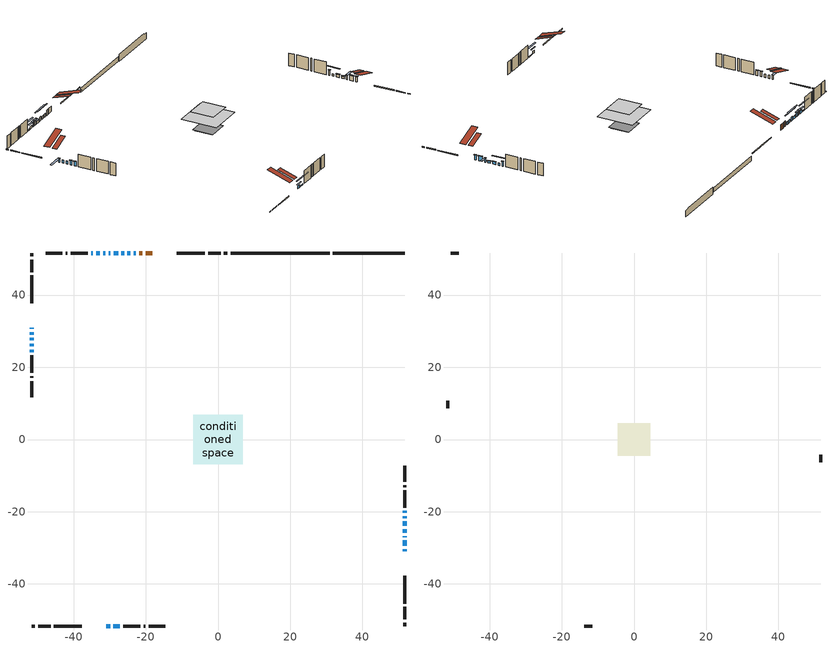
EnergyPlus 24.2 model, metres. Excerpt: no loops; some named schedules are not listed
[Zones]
conditioned space
 floor outside (Floor1 construction): -0.93,-0.93 -0.93,0.93 0.93,0.93 0.93,-0.93 z0.76
 floor outside (Floor2 construction): -0.93,-0.93 -0.93,0.93 0.93,0.93 0.93,-0.93 z0.76
 floor adiabatic (AdiabaticFloorConstruction): -6.84,-6.84 -6.84,6.84 6.84,6.84 6.84,-6.84 z3.2
 floor foundation (Slab1 construction): -3.35,-3.35 -3.35,3.35 3.35,3.35 3.35,-3.35 z-1.88
 floor foundation (Slab1 construction 1): -3.94,-3.94 -3.94,3.94 3.94,3.94 3.94,-3.94 z-1.47
 wall outside (RimJoist1 construction): 2.54,51.64 1.63,51.64 / -51.64,-51.64 -50.74,-51.64 / -51.64,51.64 -51.64,50.74 / 51.64,-51.64 51.64,-50.74 z0.76:1.06
 wall outside (RimJoist2 construction): 0.7,51.64 -2.76,51.64 / -49.81,-51.64 -46.35,-51.64 / -51.64,49.81 -51.64,46.35 / 51.64,-49.81 51.64,-46.35 z0.76:1.06
 wall outside (RimJoist3 construction): -3.69,51.64 -11.39,51.64 / -45.42,-51.64 -37.71,-51.64 / -51.64,45.42 -51.64,37.71 / 51.64,-45.42 51.64,-37.71 z0.76:1.06
 wall outside (AdiabaticWallConstruction 1): -18.19,51.64 -20.03,51.64 / -20.96,51.64 -21.78,51.64 z0.76:2.79
 wall outside (AdiabaticWallConstruction): -22.71,51.64 -23.35,51.64 / -24.27,51.64 -25.09,51.64 / -51.64,29.68 -51.64,29.04 / -51.64,28.12 -51.64,27.48 z0.76:1.98; 51.64,-30.92 51.64,-30.41 / 51.64,-29.48 51.64,-27.95 / -51.64,26.55 -51.64,25.84 / -51.64,24.91 -51.64,24.2 / 51.64,-20.29 51.64,-19.78 z0.76:2.57; 51.64,-27.03 51.64,-26.72 / -26.02,51.64 -26.73,51.64 / -29.8,51.64 -30.31,51.64 / -31.24,51.64 -31.75,51.64 / -51.64,30.92 -51.64,30.61 z0.76:2.29; -30.92,-51.64 -29.9,-51.64 / 51.64,-23.9 51.64,-22.68 / -32.68,51.64 -33.7,51.64 z0.76:1.78; 51.64,-25.79 51.64,-24.82 z0.76:1.58; -27.65,51.64 -28.88,51.64 z0.76:1.68; 51.64,-21.75 51.64,-21.21 z0.76:1.62; -28.97,-51.64 -27.19,-51.64 z0.76:1.14; -34.62,51.64 -35.11,51.64 z0.76:1.24
 wall outside (Wall1 construction): -36.04,51.64 -40.8,51.64 / -26.26,-51.64 -21.5,-51.64 / -51.64,23.27 -51.64,18.51 / 51.64,-18.85 51.64,-14.08 z0.76:5.64
 wall outside (Wall2 construction): -41.73,51.64 -42.22,51.64 / -20.57,-51.64 -20.08,-51.64 / -51.64,17.58 -51.64,17.09 / 51.64,-13.15 51.64,-12.67 z0.76:5.64
 wall outside (Wall3 construction): -43.14,51.64 -47.66,51.64 / -19.15,-51.64 -14.64,-51.64 / -51.64,16.17 -51.64,11.65 / 51.64,-11.74 51.64,-7.23 z0.76:5.64
 wall foundation (FoundationWall1 construction): 31.83,51.64,-1.88 31.83,51.64,0.76 49.66,51.64,0.76 49.66,51.64,0.42 51.64,51.64,0.42 51.64,51.64,-1.88
 wall foundation (FoundationWall2 construction): 30.9,51.64 3.47,51.64 z-1.47:0.23
 window (WindowConstruction 18): -22.71,51.64 -23.34,51.64 z0.76:1.98
 window (WindowConstruction 6): 51.64,-30.92 51.64,-30.41 z0.76:2.56
 window (WindowConstruction 7): 51.64,-29.48 51.64,-27.95 z0.76:2.56
 window (WindowConstruction 8): 51.64,-27.03 51.64,-26.72 z0.76:2.28
 window (WindowConstruction 9): -30.92,-51.64 -29.9,-51.64 z0.76:1.77
 window (WindowConstruction 10): -24.27,51.64 -25.09,51.64 z0.76:1.98
 window (WindowConstruction 11): -26.02,51.64 -26.73,51.64 z0.76:2.28
 window (WindowConstruction 12): 51.64,-25.79 51.64,-24.83 z0.76:1.57
 window (WindowConstruction 13): 51.64,-23.9 51.64,-22.68 z0.76:1.77
 window (WindowConstruction 14): -27.66,51.64 -28.87,51.64 z0.76:1.67
 window (WindowConstruction 15): -29.8,51.64 -30.31,51.64 z0.76:2.28
 window (WindowConstruction 19): 51.64,-21.75 51.64,-21.22 z0.76:1.62
 window (WindowConstruction 16): -31.24,51.64 -31.75,51.64 z0.76:2.28
 window (WindowConstruction 17): -32.68,51.64 -33.7,51.64 z0.76:1.77
 window (WindowConstruction 21): -28.97,-51.64 -27.19,-51.64 z0.76:1.14
 window (WindowConstruction 20): -34.62,51.64 -35.11,51.64 z0.76:1.24
 window (WindowConstruction): -51.64,30.92 -51.64,30.61 z0.76:2.28
 window (WindowConstruction 1): -51.64,29.68 -51.64,29.05 z0.76:1.98
 window (WindowConstruction 2): -51.64,28.12 -51.64,27.48 z0.76:1.98
 window (WindowConstruction 3): -51.64,26.55 -51.64,25.84 z0.76:2.56
 window (WindowConstruction 4): -51.64,24.91 -51.64,24.2 z0.76:2.56
 window (WindowConstruction 5): 51.64,-20.29 51.64,-19.78 z0.76:2.56
 door (Door): -18.19,51.64 -20.03,51.64 z0.76:2.79
 door (Door 1): -20.96,51.64 -21.78,51.64 z0.76:2.79
 ceiling adiabatic (AdiabaticFloorConstruction): 6.84,-6.84 6.84,6.84 -6.84,6.84 -6.84,-6.84 z3.2
 roof outside (Roof2 construction): -17.26,51.64,5.64 -17.26,45.23,7.77 -15.57,45.23,7.77 -15.57,51.64,5.64; -31.85,-51.64,5.64 -31.85,-45.23,7.77 -33.53,-45.23,7.77 -33.53,-51.64,5.64; -51.64,31.85,5.64 -45.23,31.85,7.77 -45.23,33.53,7.77 -51.64,33.53,5.64; 51.64,-31.85,5.64 45.23,-31.85,7.77 45.23,-33.53,7.77 51.64,-33.53,5.64
attic - vented
 floor to conditioned space (Floor3 construction Reversed): -4.52,-4.52 -4.52,4.52 4.52,4.52 4.52,-4.52 z5.64
 wall outside (Wall4 construction): -48.59,51.64 -50.71,51.64 / -13.71,-51.64 -11.59,-51.64 / -51.64,10.72 -51.64,8.6 / 51.64,-6.3 51.64,-4.17 z0.76:5.64
 roof outside (Roof1 construction): -14.64,51.64,5.64 -14.64,42.84,8.57 -12.32,42.84,8.57 -12.32,51.64,5.64; -34.46,-51.64,5.64 -34.46,-42.84,8.57 -36.78,-42.84,8.57 -36.78,-51.64,5.64; -51.64,34.46,5.64 -42.84,34.46,8.57 -42.84,36.78,8.57 -51.64,36.78,5.64; 51.64,-34.46,5.64 42.84,-34.46,8.57 42.84,-36.78,8.57 51.64,-36.78,5.64
shading: 51.64,-30.23 51.64,-31.1 52.05,-31.1 52.05,-30.23 z2.74; 51.64,-27.77 51.64,-29.66 52.05,-29.66 52.05,-27.77 z2.74; 51.64,-26.54 51.64,-27.2 54.69,-27.2 54.69,-26.54 z2.46; -28.99,-51.64 -31.83,-51.64 -31.83,-52.05 -28.99,-52.05 z2.69; -28.14,51.64 -21.22,51.64 -21.22,52.05 -28.14,52.05 z5.03; -29.78,51.64 -22.97,51.64 -22.97,52.05 -29.78,52.05 z5.34; 51.64,-24.65 51.64,-25.97 52.05,-25.97 52.05,-24.65 z1.75; 51.64,-22.5 51.64,-24.08 52.05,-24.08 52.05,-22.5 z1.95; -29.05,51.64 -27.48,51.64 -27.48,52.05 -29.05,52.05 z1.85; -30.92,51.64 -29.19,51.64 -29.19,52.05 -30.92,52.05 z2.89; 51.64,-18.77 51.64,-24.19 52.05,-24.19 52.05,-18.77 z4.06; -32.36,51.64 -30.63,51.64 -30.63,52.05 -32.36,52.05 z2.89; -34.61,51.64 -31.77,51.64 -31.77,52.05 -34.61,52.05 z2.69; -24.14,-51.64 -32.02,-51.64 -32.02,-52.05 -24.14,-52.05 z4.19; -38.16,51.64 -31.57,51.64 -31.57,52.05 -38.16,52.05 z4.29; -51.64,30.43 -51.64,31.1 -57.74,31.1 -57.74,30.43 z2.46; -51.64,25.66 -51.64,26.73 -52.05,26.73 -52.05,25.66 z2.74; -51.64,24.02 -51.64,25.09 -52.05,25.09 -52.05,24.02 z2.74; 51.64,-19.6 51.64,-20.47 52.05,-20.47 52.05,-19.6 z2.74
[Building]
Building 1: Terrain=Suburbs
[Site:Location]
Calgary Intl AP_AB: Latitude {deg}=51.11; Longitude {deg}=-114.02; Time Zone {hr}=-7; Elevation {m}=1084; Keep Site Location Information=Yes
[Site:GroundTemperature:Shallow]
0.326196, -1.55603, -1.70677, -0.813554, 2.7722, 6.34125, 9.43543, 11.3955, 11.562, 9.96783, 6.95256, 3.49299
[Site:WaterMainsTemperature]
Calculation Method=Schedule; Temperature Schedule=mains temperature schedule
[Material] Roughness=Rough; Thermal Absorptance=0.9
Name | Thickness {m} | Conductivity {W/m-K} | Density {kg/m3} | Specific Heat {J/kg-K} | Solar Absorptance | Visible Absorptance
asphalt or fiberglass shingles | 0.00635 | 0.162714 | 1121.4 | 1465.45 | 0.4 | 0.4
ceiling loosefill ins | 0.169333 | 0.0480833 | 16.02 | 1046.75 | 0.7 | 0.7
ceiling stud and cavity | 0.1397 | 0.346447 | 65.682 | 1177.47 | 0.7 | 0.7
concrete 4.0 in. | 0.1016 | 1.803125 | 2242.8 | 837.4 | 0.7 | 0.7
concrete 8.0 in. | 0.2032 | 1.803125 | 2242.8 | 837.4 | 0.7 | 0.7
door material | 0.04445 | 0.053851 | 512.64 | 1214.23 | 0.7 | 0.7
exterior vertical ins | 0.0457286 | 0.029427 | 32.04 | 1214.23 | 0.7 | 0.7
exterior vertical ins 1 | 0.0424921 | 0.029427 | 32.04 | 1214.23 | 0.7 | 0.7
floor covering | 0.0127 | 0.0433444 | 54.468 | 1339.84 | 0.6 | 0.6
floor rigid ins; roof rigid ins | 0.103632 | 0.029427 | 32.04 | 1214.23 | 0.7 | 0.7
floor rigid ins 1; wall rigid ins 1 | 0.512978 | 0.029427 | 32.04 | 1214.23 | 0.7 | 0.7
floor stud and cavity | 0.1397 | 0.158296 | 92.3553 | 1139.71 | 0.7 | 0.7
floor stud and cavity 1 | 0.1397 | 0.114949 | 92.3553 | 1139.71 | 0.7 | 0.7
floor stud and cavity 2 | 0.1397 | 1.75129 | 37.0049 | 1207.88 | 0.7 | 0.7
furniture material conditioned space 1 | 0.1524 | 0.115458 | 640.8 | 1214.23 | 0.6 | 0.6
gypsum board | 0.0127 | 0.160291 | 801 | 837.4 | 0.6 | 0.6
gypsum board 1 | 0.0127 | 0.160291 | 801 | 837.4 | 0.7 | 0.7
osb sheathing 0.5 in. | 0.0127 | 0.115458 | 512.64 | 1214.23 | 0.7 | 0.7
osb sheathing 0.75 in. | 0.01905 | 0.115458 | 512.64 | 1214.23 | 0.7 | 0.7
osb sheathing 2.0 in. | 0.0508 | 0.115458 | 512.64 | 1214.23 | 0.7 | 0.7
rim joist rigid ins; wall rigid ins | 0.051816 | 0.029427 | 32.04 | 1214.23 | 0.7 | 0.7
rim joist stud and cavity | 0.0508 | 0.0556327 | 125.044 | 1163.47 | 0.6 | 0.6
rim joist stud and cavity 1 | 0.0508 | 0.0470191 | 125.044 | 1163.47 | 0.6 | 0.6
rim joist stud and cavity 2 | 0.0508 | 0.0467904 | 125.044 | 1163.47 | 0.6 | 0.6
roof stud and cavity | 0.2032 | 0.230439 | 78.34581 | 1123.46 | 0.7 | 0.7
wall stud and cavity | 0.1397 | 0.215597 | 139.0536 | 1170.24 | 0.7 | 0.7
wall stud and cavity 1 | 0.1397 | 0.229971 | 139.0536 | 1170.24 | 0.7 | 0.7
wall stud and cavity 2 | 0.1397 | 0.207695 | 139.0536 | 1170.24 | 0.7 | 0.7
wall stud and cavity 3 | 0.0889 | 6.1454 | 50.32683 | 1063.81 | 0.6 | 0.6
wall stud and cavity 4 | 0.0889 | 0.380278 | 52.3479 | 1209.89 | 0.7 | 0.7
wall stud and cavity 5 | 0.0889 | 0.391764 | 83.0341 | 1211.67 | 0.7 | 0.7
wood siding | 0.0254 | 0.102417 | 544.68 | 1172.36 | 0.4 | 0.4
wood siding 1 | 0.00254 | 0.102417 | 544.68 | 1172.36 | 0.4 | 0.4
wood siding 2; wood siding 3; wood siding 4 | 0.0254 | 0.102417 | 544.68 | 1172.36 | 0.7 | 0.7
[WindowMaterial:SimpleGlazingSystem]
Name | U-Factor {W/m2-K} | Solar Heat Gain Coefficient
WindowMaterial | 2.736796 | 0.54
WindowMaterial 1 | 2.770864 | 0.51
WindowMaterial 10 | 2.95483 | 0.63
WindowMaterial 11 | 2.94518 | 0.59
WindowMaterial 12 | 2.93609 | 0.65
WindowMaterial 13 | 2.98152 | 0.61
WindowMaterial 14 | 3.00253 | 0.51
WindowMaterial 15 | 2.76008 | 0.61
WindowMaterial 16 | 1.85216 | 0.5
WindowMaterial 17 | 4.851851 | 0.61
WindowMaterial 18 | 6.03458 | 0.58
WindowMaterial 2 | 2.76178 | 0.61
WindowMaterial 3 | 2.78165 | 0.57
WindowMaterial 4 | 2.773703 | 0.65
WindowMaterial 5 | 2.77314 | 0.52
WindowMaterial 6 | 2.76405 | 0.61
WindowMaterial 7 | 2.787898 | 0.69
WindowMaterial 8 | 2.78052 | 0.57
WindowMaterial 9 | 2.779381 | 0.56
[Construction]
AdiabaticFloorConstruction: floor stud and cavity 2, floor rigid ins 1, osb sheathing 0.75 in., floor covering
AdiabaticWallConstruction: wood siding 3, wall rigid ins 1, wall stud and cavity 4, gypsum board
AdiabaticWallConstruction 1: wood siding 4, wall rigid ins 1, wall stud and cavity 4, gypsum board
Door; Door 1: door material
Floor1 construction: floor stud and cavity, floor rigid ins, osb sheathing 0.75 in., floor covering
Floor2 construction: floor stud and cavity 1, floor rigid ins, osb sheathing 0.75 in., floor covering
Floor3 construction Reversed: gypsum board, ceiling stud and cavity, ceiling loosefill ins
FoundationWall1 construction; FoundationWall2 construction: concrete 8.0 in., gypsum board 1
furniture construction conditioned space 1: furniture material conditioned space 1
PartitionWallConstruction: gypsum board, wall stud and cavity 5, gypsum board
RimJoist1 construction: wood siding 2, rim joist rigid ins, osb sheathing 2.0 in., rim joist stud and cavity
RimJoist2 construction: wood siding 2, rim joist rigid ins, osb sheathing 2.0 in., rim joist stud and cavity 1
RimJoist3 construction: wood siding 2, rim joist rigid ins, osb sheathing 2.0 in., rim joist stud and cavity 2
Roof1 construction: asphalt or fiberglass shingles
Roof2 construction: asphalt or fiberglass shingles, roof rigid ins, osb sheathing 0.75 in., roof stud and cavity, gypsum board
Slab1 construction; Slab1 construction 1: concrete 4.0 in.
Wall1 construction: wood siding, wall rigid ins, osb sheathing 0.5 in., wall stud and cavity, gypsum board
Wall2 construction: wood siding, wall rigid ins, osb sheathing 0.5 in., wall stud and cavity 1, gypsum board
Wall3 construction: wood siding, wall rigid ins, osb sheathing 0.5 in., wall stud and cavity 2, gypsum board
Wall4 construction: wood siding 1, wall stud and cavity 3
WindowConstruction; WindowConstruction 8: WindowMaterial
WindowConstruction 1: WindowMaterial 1
WindowConstruction 10; WindowConstruction 11: WindowMaterial 9
WindowConstruction 12: WindowMaterial 10
WindowConstruction 13: WindowMaterial 11
WindowConstruction 14: WindowMaterial 12
WindowConstruction 15: WindowMaterial 13
WindowConstruction 16: WindowMaterial 14
WindowConstruction 17; WindowConstruction 9: WindowMaterial 8
WindowConstruction 18: WindowMaterial 15
WindowConstruction 19: WindowMaterial 16
WindowConstruction 2: WindowMaterial 2
WindowConstruction 20: WindowMaterial 17
WindowConstruction 21: WindowMaterial 18
WindowConstruction 3: WindowMaterial 3
WindowConstruction 4: WindowMaterial 4
WindowConstruction 5: WindowMaterial 5
WindowConstruction 6: WindowMaterial 6
WindowConstruction 7: WindowMaterial 7
[Zone] Multiplier=1; Part of Total Floor Area=Yes
Name | Volume {m3}
attic - vented | 38.8922
conditioned space | 787.9
[Space]
Name | Zone | Volume {m3}
attic - vented 1 | attic - vented | 38.8922
conditioned space 1 | conditioned space | 787.9
[ZoneInfiltration:EffectiveLeakageArea]
infil attic - vented 1: Zone or Space=attic - vented 1; Schedule=Always On Discrete; Effective Air Leakage Area {cm2}=2799.77; Stack Coefficient=0.000543142; Wind Coefficient=1.57462e-05
[ZoneMixing]
whole house fan mix: Zone or Space=attic - vented; Schedule=Always On Continuous; Design Flow Rate Calculation Method=Flow/Zone; Design Flow Rate {m3/s}=0; Source Zone or Space=conditioned space
[SurfaceProperty:ExposedFoundationPerimeter] Exposed Perimeter Calculation Method=TotalExposedPerimeter
Name | Total Exposed Perimeter {m}
Slab1 | 19.812
Slab1 1 | 27.432
[InternalMass] Zone or ZoneList=conditioned space; Space or SpaceList=conditioned space 1
Name | Construction | Surface Area {m2}
furniture mass conditioned space 1 | furniture construction conditioned space 1 | 120.328
partition wall mass | PartitionWallConstruction | 300.821
[Lights]
interior lighting: Zone or ZoneList or Space or SpaceList=conditioned space 1; Schedule=interior lighting schedule; Design Level Calculation Method=LightingLevel; Lighting Level {W}=343.2; Return Air Fraction=0; Fraction Radiant=0.6; Fraction Visible=0.2; Fraction Replaceable=1
[People]
occupants: Zone or ZoneList or Space or SpaceList=conditioned space 1; Number of People Schedule=occupants schedule; Number of People Calculation Method=People; Number of People=3; Fraction Radiant=0.314171; Sensible Heat Fraction=0.56303; Activity Level Schedule=occupants activity schedule; Carbon Dioxide Generation Rate {m3/s-W}=0; Enable ASHRAE 55 Comfort Warnings=No; Mean Radiant Temperature Calculation Type=EnclosureAveraged
[ElectricEquipment] Zone or ZoneList or Space or SpaceList=conditioned space 1; Design Level Calculation Method=EquipmentLevel
Name | Schedule | Design Level {W} | Fraction Latent | Fraction Radiant | Fraction Lost
clothes dryer | clothes dryer schedule | 140.772 | 0.015 | 0.081 | 0.85
clothes washer | clothes washer schedule | 32.1985 | 0.03 | 0.162 | 0.7
cooking range | cooking range schedule | 215.147 | 0.08 | 0.432 | 0.2
dishwasher | dishwasher schedule | 66.8632 | 0.3 | 0.18 | 0.4
fridge | fridge schedule | 72.9452 | 0 | 0.6 | 0
mech vent bath fan 0 | mech vent bath fan 0 schedule | 50.2 | 0 | 0 | 1
mech vent bath fan 1 | mech vent bath fan 1 schedule | 50.2 | 0 | 0 | 1
mech vent house fan | mech vent house fan schedule | 0 | 0 | 0 | 1
mech vent house fan cfis | mech vent house fan cfis schedule | 0 | 0 | 0 | 0
misc plug loads | misc plug loads schedule | 494.7 | 0.045 | 0.513 | 0.1
whole house fan | Always On Discrete | 0 | 0 | 0 | 1
[OtherEquipment] Zone or ZoneList or Space or SpaceList=conditioned space 1; Design Level Calculation Method=EquipmentLevel
Name | Fuel Type | Schedule | Design Level {W} | Fraction Latent | Fraction Radiant | Fraction Lost
clothes dryer 1 | Electricity | clothes dryer schedule | 0 | 0.015 | 0.081 | 0.85
cooking range 1 | Electricity | cooking range schedule | 0 | 0.08 | 0.432 | 0.2
general water use latent | None | general water use schedule | 62.594 | 1 | 0 | 0
general water use sensible | None | general water use schedule | -61.6891 | 0 | 0.6 | 0
mech vent house fan latent load | None | Always On Discrete | 0 | 1 | 0 | 0
mech vent house fan sensible load | None | Always On Discrete | 0 | 0 | 0 | 0
water heater energy adjustment1 | NaturalGas | Always On Discrete | 0.01 | 0 | 0 | 1
[ZoneInfiltration:DesignFlowRate] Zone or ZoneList or Space or SpaceList=conditioned space 1; Schedule=Always On Discrete; Design Flow Rate Calculation Method=Flow/Zone; Design Flow Rate {m3/s}=0
infil flow; natural vent flow; whole house fan flow
[Foundation:Kiva] Initial Indoor Air Temperature {C}=18; Wall Depth Below Slab {m}=0.2032; Custom Block X Position 1 {m}=0.2159; Custom Block Z Position 1 {m}=0
Name | Wall Height Above Grade {m} | Custom Block Material Name 1 | Custom Block Depth 1 {m}
Foundation Kiva 1 | 0.759988 | exterior vertical ins | 2.63999
Foundation Kiva 2 | 0.230002 | exterior vertical ins 1 | 1.69999
[Foundation:Kiva:Settings]
Soil Conductivity {W/m-K}=0.849921; Soil Density {kg/m3}=1842.3; Soil Specific Heat {J/kg-K}=418.7; Ground Solar Absorptivity=0.9; Ground Thermal Absorptivity=0.9; Ground Surface Roughness {m}=0.03; Far-Field Width {m}=40; Deep-Ground Boundary Condition=ZeroFlux; Deep-Ground Depth {m}=40; Minimum Cell Dimension {m}=0.2; Maximum Cell Growth Coefficient=3; Simulation Timestep=Timestep
[Exterior:Lights]
exterior lighting: Schedule=exterior lighting schedule; Design Level {W}=75.6
[Schedule:Constant]
Name | Hourly Value
Always On Continuous; mech vent house fan schedule; mech vent house fan cfis schedule; Always On Discrete | 1
occupants activity schedule | 117.228
fridge schedule | 0
[Schedule:Week:Daily]
interior lighting schedule Week Rule - Jan1-Jan27: interior lighting schedule day, interior lighting schedule day, interior lighting schedule day, interior lighting schedule day, interior lighting schedule day, interior lighting schedule day, interior lighting schedule day, interior lighting schedule default day, interior lighting schedule default day, interior lighting schedule default day, interior lighting schedule default day, interior lighting schedule default day
interior lighting schedule Week Rule - Jan28-Feb3: interior lighting schedule day, interior lighting schedule day, interior lighting schedule day, interior lighting schedule day, interior lighting schedule day 1, interior lighting schedule day 1, interior lighting schedule day 1, interior lighting schedule default day, interior lighting schedule default day, interior lighting schedule default day, interior lighting schedule default day, interior lighting schedule default day
interior lighting schedule Week Rule - Feb4-Feb24: interior lighting schedule day 1, interior lighting schedule day 1, interior lighting schedule day 1, interior lighting schedule day 1, interior lighting schedule day 1, interior lighting schedule day 1, interior lighting schedule day 1, interior lighting schedule default day, interior lighting schedule default day, interior lighting schedule default day, interior lighting schedule default day, interior lighting schedule default day
interior lighting schedule Week Rule - Feb25-Mar3: interior lighting schedule day 1, interior lighting schedule day 1, interior lighting schedule day 1, interior lighting schedule day 1, interior lighting schedule day 2, interior lighting schedule day 2, interior lighting schedule day 2, interior lighting schedule default day, interior lighting schedule default day, interior lighting schedule default day, interior lighting schedule default day, interior lighting schedule default day
interior lighting schedule Week Rule - Mar4-Mar31: interior lighting schedule day 2, interior lighting schedule day 2, interior lighting schedule day 2, interior lighting schedule day 2, interior lighting schedule day 2, interior lighting schedule day 2, interior lighting schedule day 2, interior lighting schedule default day, interior lighting schedule default day, interior lighting schedule default day, interior lighting schedule default day, interior lighting schedule default day
interior lighting schedule Week Rule - Apr1-Apr28: interior lighting schedule day 3, interior lighting schedule day 3, interior lighting schedule day 3, interior lighting schedule day 3, interior lighting schedule day 3, interior lighting schedule day 3, interior lighting schedule day 3, interior lighting schedule default day, interior lighting schedule default day, interior lighting schedule default day, interior lighting schedule default day, interior lighting schedule default day
interior lighting schedule Week Rule - Apr29-May5: interior lighting schedule day 3, interior lighting schedule day 3, interior lighting schedule day 4, interior lighting schedule day 4, interior lighting schedule day 4, interior lighting schedule day 4, interior lighting schedule day 4, interior lighting schedule default day, interior lighting schedule default day, interior lighting schedule default day, interior lighting schedule default day, interior lighting schedule default day
interior lighting schedule Week Rule - May6-May26: interior lighting schedule day 4, interior lighting schedule day 4, interior lighting schedule day 4, interior lighting schedule day 4, interior lighting schedule day 4, interior lighting schedule day 4, interior lighting schedule day 4, interior lighting schedule default day, interior lighting schedule default day, interior lighting schedule default day, interior lighting schedule default day, interior lighting schedule default day
interior lighting schedule Week Rule - May27-Jun2: interior lighting schedule day 4, interior lighting schedule day 4, interior lighting schedule day 4, interior lighting schedule day 4, interior lighting schedule day 4, interior lighting schedule day 5, interior lighting schedule day 5, interior lighting schedule default day, interior lighting schedule default day, interior lighting schedule default day, interior lighting schedule default day, interior lighting schedule default day
interior lighting schedule Week Rule - Jun3-Jun30: interior lighting schedule day 5, interior lighting schedule day 5, interior lighting schedule day 5, interior lighting schedule day 5, interior lighting schedule day 5, interior lighting schedule day 5, interior lighting schedule day 5, interior lighting schedule default day, interior lighting schedule default day, interior lighting schedule default day, interior lighting schedule default day, interior lighting schedule default day
interior lighting schedule Week Rule - Jul1-Jul28: interior lighting schedule day 6, interior lighting schedule day 6, interior lighting schedule day 6, interior lighting schedule day 6, interior lighting schedule day 6, interior lighting schedule day 6, interior lighting schedule day 6, interior lighting schedule default day, interior lighting schedule default day, interior lighting schedule default day, interior lighting schedule default day, interior lighting schedule default day
interior lighting schedule Week Rule - Jul29-Aug4: interior lighting schedule day 6, interior lighting schedule day 6, interior lighting schedule day 6, interior lighting schedule day 7, interior lighting schedule day 7, interior lighting schedule day 7, interior lighting schedule day 7, interior lighting schedule default day, interior lighting schedule default day, interior lighting schedule default day, interior lighting schedule default day, interior lighting schedule default day
interior lighting schedule Week Rule - Aug5-Aug25: interior lighting schedule day 7, interior lighting schedule day 7, interior lighting schedule day 7, interior lighting schedule day 7, interior lighting schedule day 7, interior lighting schedule day 7, interior lighting schedule day 7, interior lighting schedule default day, interior lighting schedule default day, interior lighting schedule default day, interior lighting schedule default day, interior lighting schedule default day
interior lighting schedule Week Rule - Aug26-Sep1: interior lighting schedule day 7, interior lighting schedule day 7, interior lighting schedule day 7, interior lighting schedule day 7, interior lighting schedule day 7, interior lighting schedule day 7, interior lighting schedule day 8, interior lighting schedule default day, interior lighting schedule default day, interior lighting schedule default day, interior lighting schedule default day, interior lighting schedule default day
interior lighting schedule Week Rule - Sep2-Sep29: interior lighting schedule day 8, interior lighting schedule day 8, interior lighting schedule day 8, interior lighting schedule day 8, interior lighting schedule day 8, interior lighting schedule day 8, interior lighting schedule day 8, interior lighting schedule default day, interior lighting schedule default day, interior lighting schedule default day, interior lighting schedule default day, interior lighting schedule default day
interior lighting schedule Week Rule - Sep30-Oct6: interior lighting schedule day 8, interior lighting schedule day 9, interior lighting schedule day 9, interior lighting schedule day 9, interior lighting schedule day 9, interior lighting schedule day 9, interior lighting schedule day 9, interior lighting schedule default day, interior lighting schedule default day, interior lighting schedule default day, interior lighting schedule default day, interior lighting schedule default day
interior lighting schedule Week Rule - Oct7-Oct27: interior lighting schedule day 9, interior lighting schedule day 9, interior lighting schedule day 9, interior lighting schedule day 9, interior lighting schedule day 9, interior lighting schedule day 9, interior lighting schedule day 9, interior lighting schedule default day, interior lighting schedule default day, interior lighting schedule default day, interior lighting schedule default day, interior lighting schedule default day
interior lighting schedule Week Rule - Oct28-Nov3: interior lighting schedule day 9, interior lighting schedule day 9, interior lighting schedule day 9, interior lighting schedule day 9, interior lighting schedule day 10, interior lighting schedule day 10, interior lighting schedule day 10, interior lighting schedule default day, interior lighting schedule default day, interior lighting schedule default day, interior lighting schedule default day, interior lighting schedule default day
interior lighting schedule Week Rule - Nov4-Nov24: interior lighting schedule day 10, interior lighting schedule day 10, interior lighting schedule day 10, interior lighting schedule day 10, interior lighting schedule day 10, interior lighting schedule day 10, interior lighting schedule day 10, interior lighting schedule default day, interior lighting schedule default day, interior lighting schedule default day, interior lighting schedule default day, interior lighting schedule default day
interior lighting schedule Week Rule - Nov25-Dec1: interior lighting schedule day 10, interior lighting schedule day 10, interior lighting schedule day 10, interior lighting schedule day 10, interior lighting schedule day 10, interior lighting schedule day 10, interior lighting schedule day 11, interior lighting schedule default day, interior lighting schedule default day, interior lighting schedule default day, interior lighting schedule default day, interior lighting schedule default day
interior lighting schedule Week Rule - Dec2-Dec31: interior lighting schedule day 11, interior lighting schedule day 11, interior lighting schedule day 11, interior lighting schedule day 11, interior lighting schedule day 11, interior lighting schedule day 11, interior lighting schedule day 11, interior lighting schedule default day, interior lighting schedule default day, interior lighting schedule default day, interior lighting schedule default day, interior lighting schedule default day
occupants schedule Week Rule - Jan1-Dec31: occupants schedule day, occupants schedule day, occupants schedule day, occupants schedule day, occupants schedule day, occupants schedule day, occupants schedule day, occupants schedule default day, occupants schedule default day, occupants schedule default day, occupants schedule default day, occupants schedule default day
clothes dryer schedule Week Rule - Jan1-Dec31: clothes dryer schedule day, clothes dryer schedule day, clothes dryer schedule day, clothes dryer schedule day, clothes dryer schedule day, clothes dryer schedule day, clothes dryer schedule day, clothes dryer schedule default day, clothes dryer schedule default day, clothes dryer schedule default day, clothes dryer schedule default day, clothes dryer schedule default day
clothes washer schedule Week Rule - Jan1-Dec31: clothes washer schedule day, clothes washer schedule day, clothes washer schedule day, clothes washer schedule day, clothes washer schedule day, clothes washer schedule day, clothes washer schedule day, clothes washer schedule default day, clothes washer schedule default day, clothes washer schedule default day, clothes washer schedule default day, clothes washer schedule default day
cooking range schedule Week Rule - Jan1-Dec31: cooking range schedule day, cooking range schedule day, cooking range schedule day, cooking range schedule day, cooking range schedule day, cooking range schedule day, cooking range schedule day, cooking range schedule default day, cooking range schedule default day, cooking range schedule default day, cooking range schedule default day, cooking range schedule default day
dishwasher schedule Week Rule - Jan1-Dec31: dishwasher schedule day, dishwasher schedule day, dishwasher schedule day, dishwasher schedule day, dishwasher schedule day, dishwasher schedule day, dishwasher schedule day, dishwasher schedule default day, dishwasher schedule default day, dishwasher schedule default day, dishwasher schedule default day, dishwasher schedule default day
mech vent bath fan 0 schedule Week Rule - Jan1-Dec31: mech vent bath fan 0 schedule day, mech vent bath fan 0 schedule day, mech vent bath fan 0 schedule day, mech vent bath fan 0 schedule day, mech vent bath fan 0 schedule day, mech vent bath fan 0 schedule day, mech vent bath fan 0 schedule day, mech vent bath fan 0 schedule default day, mech vent bath fan 0 schedule default day, mech vent bath fan 0 schedule default day, mech vent bath fan 0 schedule default day, mech vent bath fan 0 schedule default day
mech vent bath fan 1 schedule Week Rule - Jan1-Dec31: mech vent bath fan 1 schedule day, mech vent bath fan 1 schedule day, mech vent bath fan 1 schedule day, mech vent bath fan 1 schedule day, mech vent bath fan 1 schedule day, mech vent bath fan 1 schedule day, mech vent bath fan 1 schedule day, mech vent bath fan 1 schedule default day, mech vent bath fan 1 schedule default day, mech vent bath fan 1 schedule default day, mech vent bath fan 1 schedule default day, mech vent bath fan 1 schedule default day
misc plug loads schedule Week Rule - Jan1-Dec31: misc plug loads schedule day, misc plug loads schedule day, misc plug loads schedule day, misc plug loads schedule day, misc plug loads schedule day, misc plug loads schedule day, misc plug loads schedule day, misc plug loads schedule default day, misc plug loads schedule default day, misc plug loads schedule default day, misc plug loads schedule default day, misc plug loads schedule default day
general water use schedule Week Rule - Jan1-Dec31: general water use schedule day, general water use schedule day, general water use schedule day, general water use schedule day, general water use schedule day, general water use schedule day, general water use schedule day, general water use schedule default day, general water use schedule default day, general water use schedule default day, general water use schedule default day, general water use schedule default day
exterior lighting schedule Week Rule - Jan1-Jan27: exterior lighting schedule day, exterior lighting schedule day, exterior lighting schedule day, exterior lighting schedule day, exterior lighting schedule day, exterior lighting schedule day, exterior lighting schedule day, exterior lighting schedule default day, exterior lighting schedule default day, exterior lighting schedule default day, exterior lighting schedule default day, exterior lighting schedule default day
[Schedule:Year]
interior lighting schedule: interior lighting schedule Week Rule - Jan1-Jan27, 1, 1, 1, 27, interior lighting schedule Week Rule - Jan28-Feb3, 1, 28, 2, 3, interior lighting schedule Week Rule - Feb4-Feb24, 2, 4, 2, 24, interior lighting schedule Week Rule - Feb25-Mar3, 2, 25, 3, 3, interior lighting schedule Week Rule - Mar4-Mar31, 3, 4, 3, 31, interior lighting schedule Week Rule - Apr1-Apr28, 4, 1, 4, 28, interior lighting schedule Week Rule - Apr29-May5, 4, 29, 5, 5, interior lighting schedule Week Rule - May6-May26, 5, 6, 5, 26, interior lighting schedule Week Rule - May27-Jun2, 5, 27, 6, 2, interior lighting schedule Week Rule - Jun3-Jun30, 6, 3, 6, 30, interior lighting schedule Week Rule - Jul1-Jul28, 7, 1, 7, 28, interior lighting schedule Week Rule - Jul29-Aug4, 7, 29, 8, 4, interior lighting schedule Week Rule - Aug5-Aug25, 8, 5, 8, 25, interior lighting schedule Week Rule - Aug26-Sep1, 8, 26, 9, 1, interior lighting schedule Week Rule - Sep2-Sep29, 9, 2, 9, 29, interior lighting schedule Week Rule - Sep30-Oct6, 9, 30, 10, 6, interior lighting schedule Week Rule - Oct7-Oct27, 10, 7, 10, 27, interior lighting schedule Week Rule - Oct28-Nov3, 10, 28, 11, 3, interior lighting schedule Week Rule - Nov4-Nov24, 11, 4, 11, 24, interior lighting schedule Week Rule - Nov25-Dec1, 11, 25, 12, 1, interior lighting schedule Week Rule - Dec2-Dec31, 12, 2, 12, 31
occupants schedule: occupants schedule Week Rule - Jan1-Dec31, 1, 1, 12, 31
clothes dryer schedule: clothes dryer schedule Week Rule - Jan1-Dec31, 1, 1, 12, 31
clothes washer schedule: clothes washer schedule Week Rule - Jan1-Dec31, 1, 1, 12, 31
cooking range schedule: cooking range schedule Week Rule - Jan1-Dec31, 1, 1, 12, 31
dishwasher schedule: dishwasher schedule Week Rule - Jan1-Dec31, 1, 1, 12, 31
mech vent bath fan 0 schedule: mech vent bath fan 0 schedule Week Rule - Jan1-Dec31, 1, 1, 12, 31
mech vent bath fan 1 schedule: mech vent bath fan 1 schedule Week Rule - Jan1-Dec31, 1, 1, 12, 31
misc plug loads schedule: misc plug loads schedule Week Rule - Jan1-Dec31, 1, 1, 12, 31
general water use schedule: general water use schedule Week Rule - Jan1-Dec31, 1, 1, 12, 31
exterior lighting schedule: exterior lighting schedule Week Rule - Jan1-Jan27, 1, 1, 1, 27, exterior lighting schedule Week Rule - Jan28-Feb3, 1, 28, 2, 3, exterior lighting schedule Week Rule - Feb4-Feb24, 2, 4, 2, 24, exterior lighting schedule Week Rule - Feb25-Mar3, 2, 25, 3, 3, exterior lighting schedule Week Rule - Mar4-Mar31, 3, 4, 3, 31, exterior lighting schedule Week Rule - Apr1-Apr28, 4, 1, 4, 28, exterior lighting schedule Week Rule - Apr29-May5, 4, 29, 5, 5, exterior lighting schedule Week Rule - May6-May26, 5, 6, 5, 26, exterior lighting schedule Week Rule - May27-Jun2, 5, 27, 6, 2, exterior lighting schedule Week Rule - Jun3-Jun30, 6, 3, 6, 30, exterior lighting schedule Week Rule - Jul1-Jul28, 7, 1, 7, 28, exterior lighting schedule Week Rule - Jul29-Aug4, 7, 29, 8, 4, exterior lighting schedule Week Rule - Aug5-Aug25, 8, 5, 8, 25, exterior lighting schedule Week Rule - Aug26-Sep1, 8, 26, 9, 1, exterior lighting schedule Week Rule - Sep2-Sep29, 9, 2, 9, 29, exterior lighting schedule Week Rule - Sep30-Oct6, 9, 30, 10, 6, exterior lighting schedule Week Rule - Oct7-Oct27, 10, 7, 10, 27, exterior lighting schedule Week Rule - Oct28-Nov3, 10, 28, 11, 3, exterior lighting schedule Week Rule - Nov4-Nov24, 11, 4, 11, 24, exterior lighting schedule Week Rule - Nov25-Dec1, 11, 25, 12, 1, exterior lighting schedule Week Rule - Dec2-Dec31, 12, 2, 12, 31
[Schedule:Compact]
mains temperature schedule: Through: 01/01, For: AllDays, Until: 24:00, 5.30611, Through: 01/02, For: AllDays, Until: 24:00, 5.24556, Through: 01/03, For: AllDays, Until: 24:00, 5.18611, Through: 01/04, For: AllDays, Until: 24:00, 5.12778, Through: 01/05, For: AllDays, Until: 24:00, 5.07, Through: 01/06, For: AllDays, Until: 24:00, 5.01278, Through: 01/07, For: AllDays, Until: 24:00, 4.95722, Through: 01/08, For: AllDays, Until: 24:00, 4.90222, Through: 01/09, For: AllDays, Until: 24:00, 4.84778, Through: 01/10, For: AllDays, Until: 24:00, 4.795, Through: 01/11, For: AllDays, Until: 24:00, 4.74278, Through: 01/12, For: AllDays, Until: 24:00, 4.69167, Through: 01/13, For: AllDays, Until: 24:00, 4.64111, Through: 01/14, For: AllDays, Until: 24:00, 4.59222, Through: 01/15, For: AllDays, Until: 24:00, 4.54389, Through: 01/16, For: AllDays, Until: 24:00, 4.49722, Through: 01/17, For: AllDays, Until: 24:00, 4.45111, Through: 01/18, For: AllDays, Until: 24:00, 4.40611, Through: 01/19, For: AllDays, Until: 24:00, 4.36222, Through: 01/20, For: AllDays, Until: 24:00, 4.32, Through: 01/21, For: AllDays, Until: 24:00, 4.27833, Through: 01/22, For: AllDays, Until: 24:00, 4.23778, Through: 01/23, For: AllDays, Until: 24:00, 4.19833, Through: 01/24, For: AllDays, Until: 24:00, 4.16056, Through: 01/25, For: AllDays, Until: 24:00, 4.12333, Through: 01/26, For: AllDays, Until: 24:00, 4.08778, Through: 01/27, For: AllDays, Until: 24:00, 4.05278, Through: 01/28, For: AllDays, Until: 24:00, 4.01944, Through: 01/29, For: AllDays, Until: 24:00, 3.98722, Through: 01/30, For: AllDays, Until: 24:00, 3.95611, Through: 01/31, For: AllDays, Until: 24:00, 3.92667, Through: 02/01, For: AllDays, Until: 24:00, 3.89778, Through: 02/02, For: AllDays, Until: 24:00, 3.87056, Through: 02/03, For: AllDays, Until: 24:00, 3.84444, Through: 02/04, For: AllDays, Until: 24:00, 3.82, Through: 02/05, For: AllDays, Until: 24:00, 3.79611, Through: 02/06, For: AllDays, Until: 24:00, 3.77389, Through: 02/07, For: AllDays, Until: 24:00, 3.75333, Through: 02/08, For: AllDays, Until: 24:00, 3.73333, Through: 02/09, For: AllDays, Until: 24:00, 3.715, Through: 02/10, For: AllDays, Until: 24:00, 3.69778, Through: 02/11, For: AllDays, Until: 24:00, 3.68222, Through: 02/12, For: AllDays, Until: 24:00, 3.66778, Through: 02/13, For: AllDays, Until: 24:00, 3.65444, Through: 02/14, For: AllDays, Until: 24:00, 3.64278, Through: 02/15, For: AllDays, Until: 24:00, 3.63222, Through: 02/16, For: AllDays, Until: 24:00, 3.62278, Through: 02/17, For: AllDays, Until: 24:00, 3.615, Through: 02/18, For: AllDays, Until: 24:00, 3.60833, Through: 02/19, For: AllDays, Until: 24:00, 3.60333, Through: 02/20, For: AllDays, Until: 24:00, 3.59944, Through: 02/21, For: AllDays, Until: 24:00, 3.59667, Through: 02/22, For: AllDays, Until: 24:00, 3.59556, Through: 02/23, For: AllDays, Until: 24:00, 3.59556, Through: 02/24, For: AllDays, Until: 24:00, 3.59722, Through: 02/25, For: AllDays, Until: 24:00, 3.6, Through: 02/26, For: AllDays, Until: 24:00, 3.60389, Through: 02/27, For: AllDays, Until: 24:00, 3.60944, Through: 02/28, For: AllDays, Until: 24:00, 3.61611, Through: 03/01, For: AllDays, Until: 24:00, 3.62444, Through: 03/02, For: AllDays, Until: 24:00, 3.63333, Through: 03/03, For: AllDays, Until: 24:00, 3.64444, Through: 03/04, For: AllDays, Until: 24:00, 3.65611, Through: 03/05, For: AllDays, Until: 24:00, 3.67, Through: 03/06, For: AllDays, Until: 24:00, 3.68444, Through: 03/07, For: AllDays, Until: 24:00, 3.70056, Through: 03/08, For: AllDays, Until: 24:00, 3.71778, Through: 03/09, For: AllDays, Until: 24:00, 3.73611, Through: 03/10, For: AllDays, Until: 24:00, 3.75611, Through: 03/11, For: AllDays, Until: 24:00, 3.77722, Through: 03/12, For: AllDays, Until: 24:00, 3.79944, Through: 03/13, For: AllDays, Until: 24:00, 3.82333, Through: 03/14, For: AllDays, Until: 24:00, 3.84833, Through: 03/15, For: AllDays, Until: 24:00, 3.87444, Through: 03/16, For: AllDays, Until: 24:00, 3.90222, Through: 03/17, For: AllDays, Until: 24:00, 3.93056, Through: 03/18, For: AllDays, Until: 24:00, 3.96056, Through: 03/19, For: AllDays, Until: 24:00, 3.99167, Through: 03/20, For: AllDays, Until: 24:00, 4.02444, Through: 03/21, For: AllDays, Until: 24:00, 4.05778, Through: 03/22, For: AllDays, Until: 24:00, 4.09278, Through: 03/23, For: AllDays, Until: 24:00, 4.12833, Through: 03/24, For: AllDays, Until: 24:00, 4.16556, Through: 03/25, For: AllDays, Until: 24:00, 4.20389, Through: 03/26, For: AllDays, Until: 24:00, 4.24333, Through: 03/27, For: AllDays, Until: 24:00, 4.28389, Through: 03/28, For: AllDays, Until: 24:00, 4.32611, Through: 03/29, For: AllDays, Until: 24:00, 4.36889, Through: 03/30, For: AllDays, Until: 24:00, 4.41278, Through: 03/31, For: AllDays, Until: 24:00, 4.45778, Through: 04/01, For: AllDays, Until: 24:00, 4.50389, Through: 04/02, For: AllDays, Until: 24:00, 4.55111, Through: 04/03, For: AllDays, Until: 24:00, 4.59944, Through: 04/04, For: AllDays, Until: 24:00, 4.64833, Through: 04/05, For: AllDays, Until: 24:00, 4.69889, Through: 04/06, For: AllDays, Until: 24:00, 4.75, Through: 04/07, For: AllDays, Until: 24:00, 4.80222, Through: 04/08, For: AllDays, Until: 24:00, 4.85556, Through: 04/09, For: AllDays, Until: 24:00, 4.91, Through: 04/10, For: AllDays, Until: 24:00, 4.965, Through: 04/11, For: AllDays, Until: 24:00, 5.02111, Through: 04/12, For: AllDays, Until: 24:00, 5.07833, Through: 04/13, For: AllDays, Until: 24:00, 5.13611, Through: 04/14, For: AllDays, Until: 24:00, 5.195, Through: 04/15, For: AllDays, Until: 24:00, 5.25444, Through: 04/16, For: AllDays, Until: 24:00, 5.315, Through: 04/17, For: AllDays, Until: 24:00, 5.37611, Through: 04/18, For: AllDays, Until: 24:00, 5.43833, Through: 04/19, For: AllDays, Until: 24:00, 5.50111, Through: 04/20, For: AllDays, Until: 24:00, 5.565, Through: 04/21, For: AllDays, Until: 24:00, 5.62944, Through: 04/22, For: AllDays, Until: 24:00, 5.69444, Through: 04/23, For: AllDays, Until: 24:00, 5.76, Through: 04/24, For: AllDays, Until: 24:00, 5.82667, Through: 04/25, For: AllDays, Until: 24:00, 5.89389, Through: 04/26, For: AllDays, Until: 24:00, 5.96167, Through: 04/27, For: AllDays, Until: 24:00, 6.03056, Through: 04/28, For: AllDays, Until: 24:00, 6.09944, Through: 04/29, For: AllDays, Until: 24:00, 6.16944, Through: 04/30, For: AllDays, Until: 24:00, 6.23944, Through: 05/01, For: AllDays, Until: 24:00, 6.31056, Through: 05/02, For: AllDays, Until: 24:00, 6.38167, Through: 05/03, For: AllDays, Until: 24:00, 6.45333, Through: 05/04, For: AllDays, Until: 24:00, 6.52611, Through: 05/05, For: AllDays, Until: 24:00, 6.59889, Through: 05/06, For: AllDays, Until: 24:00, 6.67167, Through: 05/07, For: AllDays, Until: 24:00, 6.74556, Through: 05/08, For: AllDays, Until: 24:00, 6.81944, Through: 05/09, For: AllDays, Until: 24:00, 6.89389, Through: 05/10, For: AllDays, Until: 24:00, 6.96889, Through: 05/11, For: AllDays, Until: 24:00, 7.04389, Through: 05/12, For: AllDays, Until: 24:00, 7.11944, Through: 05/13, For: AllDays, Until: 24:00, 7.195, Through: 05/14, For: AllDays, Until: 24:00, 7.27111, Through: 05/15, For: AllDays, Until: 24:00, 7.34722, Through: 05/16, For: AllDays, Until: 24:00, 7.42389, Through: 05/17, For: AllDays, Until: 24:00, 7.50056, Through: 05/18, For: AllDays, Until: 24:00, 7.57722, Through: 05/19, For: AllDays, Until: 24:00, 7.65444, Through: 05/20, For: AllDays, Until: 24:00, 7.73167, Through: 05/21, For: AllDays, Until: 24:00, 7.80889, Through: 05/22, For: AllDays, Until: 24:00, 7.88611, Through: 05/23, For: AllDays, Until: 24:00, 7.96333, Through: 05/24, For: AllDays, Until: 24:00, 8.04111, Through: 05/25, For: AllDays, Until: 24:00, 8.11833, Through: 05/26, For: AllDays, Until: 24:00, 8.19611, Through: 05/27, For: AllDays, Until: 24:00, 8.27333, Through: 05/28, For: AllDays, Until: 24:00, 8.35056, Through: 05/29, For: AllDays, Until: 24:00, 8.42778, Through: 05/30, For: AllDays, Until: 24:00, 8.505, Through: 05/31, For: AllDays, Until: 24:00, 8.58222, Through: 06/01, For: AllDays, Until: 24:00, 8.65889, Through: 06/02, For: AllDays, Until: 24:00, 8.73556, Through: 06/03, For: AllDays, Until: 24:00, 8.81222, Through: 06/04, For: AllDays, Until: 24:00, 8.88889, Through: 06/05, For: AllDays, Until: 24:00, 8.965, Through: 06/06, For: AllDays, Until: 24:00, 9.04056, Through: 06/07, For: AllDays, Until: 24:00, 9.11611, Through: 06/08, For: AllDays, Until: 24:00, 9.19167, Through: 06/09, For: AllDays, Until: 24:00, 9.26667, Through: 06/10, For: AllDays, Until: 24:00, 9.34111, Through: 06/11, For: AllDays, Until: 24:00, 9.41556, Through: 06/12, For: AllDays, Until: 24:00, 9.48889, Through: 06/13, For: AllDays, Until: 24:00, 9.56278, Through: 06/14, For: AllDays, Until: 24:00, 9.63556, Through: 06/15, For: AllDays, Until: 24:00, 9.70833, Through: 06/16, For: AllDays, Until: 24:00, 9.78, Through: 06/17, For: AllDays, Until: 24:00, 9.85167, Through: 06/18, For: AllDays, Until: 24:00, 9.92278, Through: 06/19, For: AllDays, Until: 24:00, 9.99333, Through: 06/20, For: AllDays, Until: 24:00, 10.0633, Through: 06/21, For: AllDays, Until: 24:00, 10.1328, Through: 06/22, For: AllDays, Until: 24:00, 10.2011, Through: 06/23, For: AllDays, Until: 24:00, 10.2694, Through: 06/24, For: AllDays, Until: 24:00, 10.3367, Through: 06/25, For: AllDays, Until: 24:00, 10.4039, Through: 06/26, For: AllDays, Until: 24:00, 10.47, Through: 06/27, For: AllDays, Until: 24:00, 10.5356, Through: 06/28, For: AllDays, Until: 24:00, 10.6, Through: 06/29, For: AllDays, Until: 24:00, 10.6639, Through: 06/30, For: AllDays, Until: 24:00, 10.7272, Through: 07/01, For: AllDays, Until: 24:00, 10.7894, Through: 07/02, For: AllDays, Until: 24:00, 10.8511, Through: 07/03, For: AllDays, Until: 24:00, 10.9122, Through: 07/04, For: AllDays, Until: 24:00, 10.9722, Through: 07/05, For: AllDays, Until: 24:00, 11.0311, Through: 07/06, For: AllDays, Until: 24:00, 11.0894, Through: 07/07, For: AllDays, Until: 24:00, 11.1467, Through: 07/08, For: AllDays, Until: 24:00, 11.2033, Through: 07/09, For: AllDays, Until: 24:00, 11.2589, Through: 07/10, For: AllDays, Until: 24:00, 11.3133, Through: 07/11, For: AllDays, Until: 24:00, 11.3672, Through: 07/12, For: AllDays, Until: 24:00, 11.42, Through: 07/13, For: AllDays, Until: 24:00, 11.4717, Through: 07/14, For: AllDays, Until: 24:00, 11.5222, Through: 07/15, For: AllDays, Until: 24:00, 11.5717, Through: 07/16, For: AllDays, Until: 24:00, 11.6206, Through: 07/17, For: AllDays, Until: 24:00, 11.6683, Through: 07/18, For: AllDays, Until: 24:00, 11.715, Through: 07/19, For: AllDays, Until: 24:00, 11.76, Through: 07/20, For: AllDays, Until: 24:00, 11.8044, Through: 07/21, For: AllDays, Until: 24:00, 11.8478, Through: 07/22, For: AllDays, Until: 24:00, 11.89, Through: 07/23, For: AllDays, Until: 24:00, 11.9311, Through: 07/24, For: AllDays, Until: 24:00, 11.9711, Through: 07/25, For: AllDays, Until: 24:00, 12.01, Through: 07/26, For: AllDays, Until: 24:00, 12.0478, Through: 07/27, For: AllDays, Until: 24:00, 12.0839, Through: 07/28, For: AllDays, Until: 24:00, 12.1194, Through: 07/29, For: AllDays, Until: 24:00, 12.1533, Through: 07/30, For: AllDays, Until: 24:00, 12.1861, Through: 07/31, For: AllDays, Until: 24:00, 12.2178, Through: 08/01, For: AllDays, Until: 24:00, 12.2483, Through: 08/02, For: AllDays, Until: 24:00, 12.2778, Through: 08/03, For: AllDays, Until: 24:00, 12.3056, Through: 08/04, For: AllDays, Until: 24:00, 12.3322, Through: 08/05, For: AllDays, Until: 24:00, 12.3578, Through: 08/06, For: AllDays, Until: 24:00, 12.3822, Through: 08/07, For: AllDays, Until: 24:00, 12.405, Through: 08/08, For: AllDays, Until: 24:00, 12.4267, Through: 08/09, For: AllDays, Until: 24:00, 12.4472, Through: 08/10, For: AllDays, Until: 24:00, 12.4661, Through: 08/11, For: AllDays, Until: 24:00, 12.4839, Through: 08/12, For: AllDays, Until: 24:00, 12.5006, Through: 08/13, For: AllDays, Until: 24:00, 12.5156, Through: 08/14, For: AllDays, Until: 24:00, 12.5294, Through: 08/15, For: AllDays, Until: 24:00, 12.5422, Through: 08/16, For: AllDays, Until: 24:00, 12.5533, Through: 08/17, For: AllDays, Until: 24:00, 12.5633, Through: 08/18, For: AllDays, Until: 24:00, 12.5722, Through: 08/19, For: AllDays, Until: 24:00, 12.5794, Through: 08/20, For: AllDays, Until: 24:00, 12.585, Through: 08/21, For: AllDays, Until: 24:00, 12.59, Through: 08/22, For: AllDays, Until: 24:00, 12.5933, Through: 08/23, For: AllDays, Until: 24:00, 12.595, Through: 08/24, For: AllDays, Until: 24:00, 12.5961, Through: 08/25, For: AllDays, Until: 24:00, 12.595, Through: 08/26, For: AllDays, Until: 24:00, 12.5933, Through: 08/27, For: AllDays, Until: 24:00, 12.59, Through: 08/28, For: AllDays, Until: 24:00, 12.585, Through: 08/29, For: AllDays, Until: 24:00, 12.5789, Through: 08/30, For: AllDays, Until: 24:00, 12.5717, Through: 08/31, For: AllDays, Until: 24:00, 12.5633, Through: 09/01, For: AllDays, Until: 24:00, 12.5533, Through: 09/02, For: AllDays, Until: 24:00, 12.5417, Through: 09/03, For: AllDays, Until: 24:00, 12.5289, Through: 09/04, For: AllDays, Until: 24:00, 12.515, Through: 09/05, For: AllDays, Until: 24:00, 12.5, Through: 09/06, For: AllDays, Until: 24:00, 12.4833, Through: 09/07, For: AllDays, Until: 24:00, 12.4656, Through: 09/08, For: AllDays, Until: 24:00, 12.4467, Through: 09/09, For: AllDays, Until: 24:00, 12.4261, Through: 09/10, For: AllDays, Until: 24:00, 12.4044, Through: 09/11, For: AllDays, Until: 24:00, 12.3811, Through: 09/12, For: AllDays, Until: 24:00, 12.3572, Through: 09/13, For: AllDays, Until: 24:00, 12.3317, Through: 09/14, For: AllDays, Until: 24:00, 12.3044, Through: 09/15, For: AllDays, Until: 24:00, 12.2767, Through: 09/16, For: AllDays, Until: 24:00, 12.2472, Through: 09/17, For: AllDays, Until: 24:00, 12.2167, Through: 09/18, For: AllDays, Until: 24:00, 12.185, Through: 09/19, For: AllDays, Until: 24:00, 12.1522, Through: 09/20, For: AllDays, Until: 24:00, 12.1183, Through: 09/21, For: AllDays, Until: 24:00, 12.0828, Through: 09/22, For: AllDays, Until: 24:00, 12.0461, Through: 09/23, For: AllDays, Until: 24:00, 12.0089, Through: 09/24, For: AllDays, Until: 24:00, 11.97, Through: 09/25, For: AllDays, Until: 24:00, 11.93, Through: 09/26, For: AllDays, Until: 24:00, 11.8889, Through: 09/27, For: AllDays, Until: 24:00, 11.8467, Through: 09/28, For: AllDays, Until: 24:00, 11.8033, Through: 09/29, For: AllDays, Until: 24:00, 11.7589, Through: 09/30, For: AllDays, Until: 24:00, 11.7133, Through: 10/01, For: AllDays, Until: 24:00, 11.6667, Through: 10/02, For: AllDays, Until: 24:00, 11.6189, Through: 10/03, For: AllDays, Until: 24:00, 11.5706, Through: 10/04, For: AllDays, Until: 24:00, 11.5206, Through: 10/05, For: AllDays, Until: 24:00, 11.47, Through: 10/06, For: AllDays, Until: 24:00, 11.4183, Through: 10/07, For: AllDays, Until: 24:00, 11.3656, Through: 10/08, For: AllDays, Until: 24:00, 11.3117, Through: 10/09, For: AllDays, Until: 24:00, 11.2572, Through: 10/10, For: AllDays, Until: 24:00, 11.2017, Through: 10/11, For: AllDays, Until: 24:00, 11.145, Through: 10/12, For: AllDays, Until: 24:00, 11.0878, Through: 10/13, For: AllDays, Until: 24:00, 11.0294, Through: 10/14, For: AllDays, Until: 24:00, 10.97, Through: 10/15, For: AllDays, Until: 24:00, 10.91, Through: 10/16, For: AllDays, Until: 24:00, 10.8494, Through: 10/17, For: AllDays, Until: 24:00, 10.7878, Through: 10/18, For: AllDays, Until: 24:00, 10.725, Through: 10/19, For: AllDays, Until: 24:00, 10.6617, Through: 10/20, For: AllDays, Until: 24:00, 10.5978, Through: 10/21, For: AllDays, Until: 24:00, 10.5333, Through: 10/22, For: AllDays, Until: 24:00, 10.4678, Through: 10/23, For: AllDays, Until: 24:00, 10.4017, Through: 10/24, For: AllDays, Until: 24:00, 10.3344, Through: 10/25, For: AllDays, Until: 24:00, 10.2672, Through: 10/26, For: AllDays, Until: 24:00, 10.1989, Through: 10/27, For: AllDays, Until: 24:00, 10.1306, Through: 10/28, For: AllDays, Until: 24:00, 10.0611, Through: 10/29, For: AllDays, Until: 24:00, 9.99111, Through: 10/30, For: AllDays, Until: 24:00, 9.92056, Through: 10/31, For: AllDays, Until: 24:00, 9.84944, Through: 11/01, For: AllDays, Until: 24:00, 9.77778, Through: 11/02, For: AllDays, Until: 24:00, 9.70556, Through: 11/03, For: AllDays, Until: 24:00, 9.63333, Through: 11/04, For: AllDays, Until: 24:00, 9.56, Through: 11/05, For: AllDays, Until: 24:00, 9.48667, Through: 11/06, For: AllDays, Until: 24:00, 9.41278, Through: 11/07, For: AllDays, Until: 24:00, 9.33889, Through: 11/08, For: AllDays, Until: 24:00, 9.26389, Through: 11/09, For: AllDays, Until: 24:00, 9.18889, Through: 11/10, For: AllDays, Until: 24:00, 9.11389, Through: 11/11, For: AllDays, Until: 24:00, 9.03833, Through: 11/12, For: AllDays, Until: 24:00, 8.96222, Through: 11/13, For: AllDays, Until: 24:00, 8.88611, Through: 11/14, For: AllDays, Until: 24:00, 8.81, Through: 11/15, For: AllDays, Until: 24:00, 8.73333, Through: 11/16, For: AllDays, Until: 24:00, 8.65667, Through: 11/17, For: AllDays, Until: 24:00, 8.57944, Through: 11/18, For: AllDays, Until: 24:00, 8.50278, Through: 11/19, For: AllDays, Until: 24:00, 8.42556, Through: 11/20, For: AllDays, Until: 24:00, 8.34833, Through: 11/21, For: AllDays, Until: 24:00, 8.27056, Through: 11/22, For: AllDays, Until: 24:00, 8.19333, Through: 11/23, For: AllDays, Until: 24:00, 8.11611, Through: 11/24, For: AllDays, Until: 24:00, 8.03833, Through: 11/25, For: AllDays, Until: 24:00, 7.96111, Through: 11/26, For: AllDays, Until: 24:00, 7.88389, Through: 11/27, For: AllDays, Until: 24:00, 7.80611, Through: 11/28, For: AllDays, Until: 24:00, 7.72889, Through: 11/29, For: AllDays, Until: 24:00, 7.65222, Through: 11/30, For: AllDays, Until: 24:00, 7.575, Through: 12/01, For: AllDays, Until: 24:00, 7.49833, Through: 12/02, For: AllDays, Until: 24:00, 7.42167, Through: 12/03, For: AllDays, Until: 24:00, 7.345, Through: 12/04, For: AllDays, Until: 24:00, 7.26889, Through: 12/05, For: AllDays, Until: 24:00, 7.19278, Through: 12/06, For: AllDays, Until: 24:00, 7.11722, Through: 12/07, For: AllDays, Until: 24:00, 7.04167, Through: 12/08, For: AllDays, Until: 24:00, 6.96667, Through: 12/09, For: AllDays, Until: 24:00, 6.89167, Through: 12/10, For: AllDays, Until: 24:00, 6.81722, Through: 12/11, For: AllDays, Until: 24:00, 6.74333, Through: 12/12, For: AllDays, Until: 24:00, 6.66944, Through: 12/13, For: AllDays, Until: 24:00, 6.59611, Through: 12/14, For: AllDays, Until: 24:00, 6.52333, Through: 12/15, For: AllDays, Until: 24:00, 6.45111, Through: 12/16, For: AllDays, Until: 24:00, 6.37944, Through: 12/17, For: AllDays, Until: 24:00, 6.30778, Through: 12/18, For: AllDays, Until: 24:00, 6.23722, Through: 12/19, For: AllDays, Until: 24:00, 6.16667, Through: 12/20, For: AllDays, Until: 24:00, 6.09722, Through: 12/21, For: AllDays, Until: 24:00, 6.02833, Through: 12/22, For: AllDays, Until: 24:00, 5.95944, Through: 12/23, For: AllDays, Until: 24:00, 5.89167, Through: 12/24, For: AllDays, Until: 24:00, 5.82444, Through: 12/25, For: AllDays, Until: 24:00, 5.75833, Through: 12/26, For: AllDays, Until: 24:00, 5.69222, Through: 12/27, For: AllDays, Until: 24:00, 5.62722, Through: 12/28, For: AllDays, Until: 24:00, 5.56278, Through: 12/29, For: AllDays, Until: 24:00, 5.49889, Through: 12/30, For: AllDays, Until: 24:00, 5.43611, Through: 12/31, For: AllDays, Until: 24:00, 5.37444
